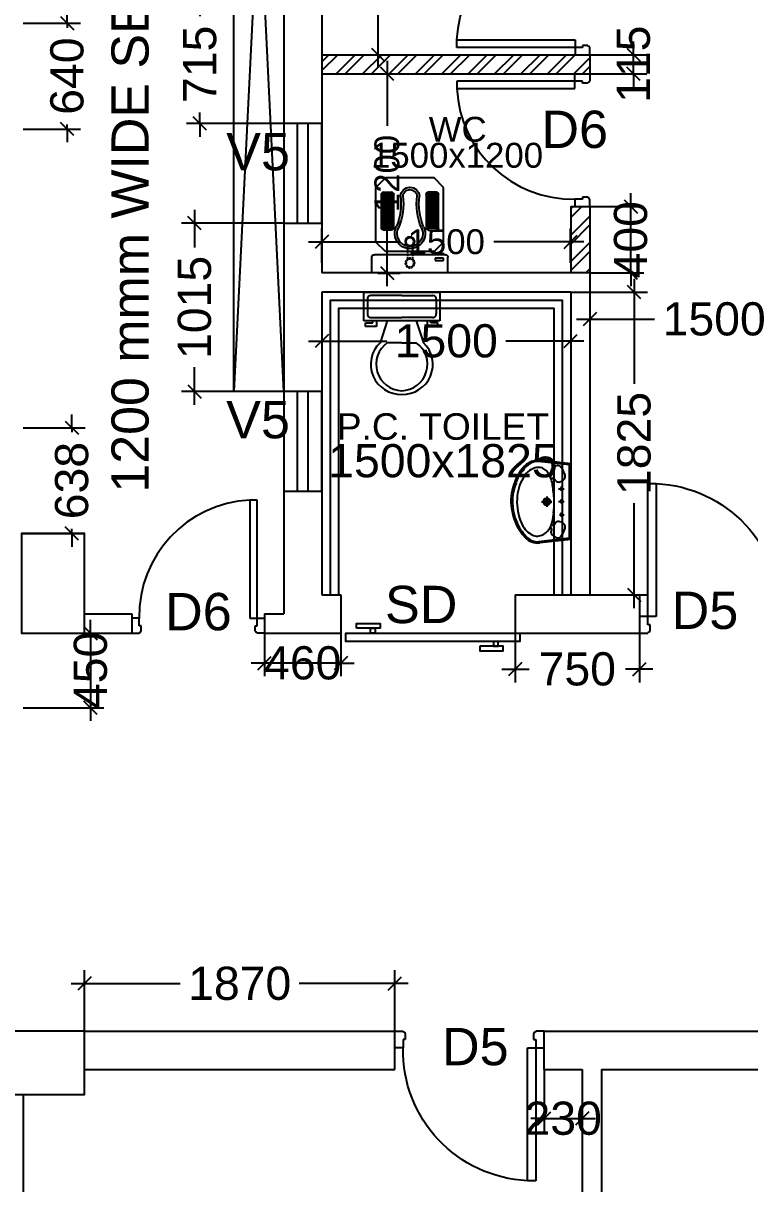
# Model space of a CAD drawing. Extents: x 7620542 to 7843793, y -6476226 to -6093835.
# Drawn here: x 7641779 to 7646159, y -6389339 to -6382344 of the extents above; entities that cross this region are included whole.
import ezdxf
from ezdxf.enums import TextEntityAlignment as Align

# ---------------------------------------------------------------- set-up
doc = ezdxf.new("R2010")
doc.units = 0
doc.header["$LTSCALE"] = 600
doc.header["$MEASUREMENT"] = 0
doc.header["$PDMODE"] = 35
doc.linetypes.add('HIDDEN', pattern=[0.375, 0.25, -0.125])
doc.layers.get('0').update_dxf_attribs({"linetype": 'CONTINUOUS'})
doc.layers.get('Defpoints').update_dxf_attribs({"linetype": 'CONTINUOUS'})
for name, color, linetype in [('DOOR', 32, 'CONTINUOUS'), ('Duct', 8, 'CONTINUOUS'), ('joinery', 7, 'CONTINUOUS'), ('LA-column', 3, 'CONTINUOUS'), ('Railing', 21, 'CONTINUOUS'), ('Room Dim', 1, 'CONTINUOUS'), ('T Wall', 8, 'CONTINUOUS'), ('TEXT', 6, 'CONTINUOUS'), ('Toi-Euip', 8, 'CONTINUOUS'), ('toi-fix', 46, 'CONTINUOUS'), ('Toi. Wall Hat', 3, 'CONTINUOUS'), ('Walls', 7, 'CONTINUOUS'), ('WIN', 151, 'CONTINUOUS'), ('Working Dim', 5, 'CONTINUOUS')]:
    doc.layers.add(name, color=color, linetype=linetype)
doc.styles.add('ari', font='arial.ttf')
doc.styles.add('ARIAL', font='arial.ttf')
doc.dimstyles.new('int. dim', dxfattribs={"dimtxt": 450, "dimasz": 80, "dimexe": 80, "dimexo": 0, "dimgap": 70, "dimtad": 0, "dimdec": 0, "dimzin": 12, "dimdsep": 46, "dimtxsty": 'ari', "dimblk": 'OBLIQUE', "dimcen": 2, "dimdle": 80, "dimclrd": 256, "dimclre": 256, "dimclrt": 6, "dimadec": 0, "dimazin": 0, "dimtfac": 1, "dimtdec": 0, "dimtix": 1, "dimtmove": 2, "dimatfit": 3, "dimfxl": 1, "dimtolj": 1, "dimtzin": 0, "dimlwd": -1, "dimlwe": -1, "dimarcsym": 0})

# ---------------------------------------------------------------- blocks, each defined once
blk = doc.blocks.new('A$C37B60793')
at = {"layer": 'toi-fix', "color": 8}
for p, q in [((0, 303.1), (127, 303.1)), ((0, -306.5), (0, 303.1)), ((146, -287.4), (146, 284.1)), ((171.2, 195), (247.4, 271.2)), ((171.2, -195.4), (171.2, 195)), ((247.4, 271.2), (685.9, 271.2)), ((343.3, 148.1), (343.3, 207.9)), ((358.5, 218.7), (358.5, 139.2)), ((369.5, 218.7), (358.5, 218.7)), ((362.3, 226.9), (630.5, 226.9)), ((369.5, 139.2), (369.5, 218.7)), ((382.7, 218.7), (382.7, 139.2)), ((393.7, 218.7), (382.7, 218.7)), ((393.7, 139.2), (393.7, 218.7)), ((406.9, 218.7), (406.9, 139.2)), ((417.9, 218.7), (406.9, 218.7)), ((417.9, 139.2), (417.9, 218.7)), ((431, 218.7), (431, 139.2)), ((442.1, 218.7), (431, 218.7)), ((442.1, 139.2), (442.1, 218.7)), ((455.2, 218.7), (455.2, 139.2)), ((466.3, 218.7), (455.2, 218.7)), ((466.3, 139.2), (466.3, 218.7)), ((479.4, 218.7), (479.4, 139.2)), ((490.5, 218.7), (479.4, 218.7)), ((490.5, 139.2), (490.5, 218.7)), ((503.6, 218.7), (503.6, 139.2)), ((514.6, 218.7), (503.6, 218.7)), ((514.6, 139.2), (514.6, 218.7)), ((527.8, 218.7), (527.8, 139.2)), ((538.8, 218.7), (527.8, 218.7)), ((538.8, 139.2), (538.8, 218.7)), ((552, 218.7), (552, 139.2)), ((563, 218.7), (552, 218.7)), ((563, 139.2), (563, 218.7)), ((576.2, 218.7), (576.2, 139.2)), ((587.2, 218.7), (576.2, 218.7)), ((587.2, 139.2), (587.2, 218.7)), ((600.4, 218.7), (600.4, 139.2)), ((611.4, 218.7), (600.4, 218.7)), ((611.4, 139.2), (611.4, 218.7)), ((624.5, 218.7), (624.5, 139.2)), ((635.6, 218.7), (624.5, 218.7)), ((635.6, 139.2), (635.6, 218.7)), ((649.5, 207.9), (649.5, 148.1)), ((762.1, 195), (685.9, 271.2)), ((762.1, -195.4), (762.1, 195)), ((358.5, 139.2), (369.5, 139.2)), ((630.5, 129.1), (362.3, 129.1)), ((382.7, 139.2), (393.7, 139.2)), ((406.9, 139.2), (417.9, 139.2)), ((431, 139.2), (442.1, 139.2)), ((455.2, 139.2), (466.3, 139.2)), ((479.4, 139.2), (490.5, 139.2)), ((503.6, 139.2), (514.6, 139.2)), ((527.8, 139.2), (538.8, 139.2)), ((552, 139.2), (563, 139.2)), ((576.2, 139.2), (587.2, 139.2)), ((600.4, 139.2), (611.4, 139.2)), ((624.5, 139.2), (635.6, 139.2)), ((343.3, -151.5), (343.3, -211.2)), ((358.5, -222), (358.5, -142.6)), ((358.5, -142.6), (369.5, -142.6)), ((630.5, -132.4), (362.3, -132.4)), ((369.5, -142.6), (369.5, -222)), ((382.7, -222), (382.7, -142.6)), ((382.7, -142.6), (393.7, -142.6)), ((393.7, -142.6), (393.7, -222)), ((406.9, -222), (406.9, -142.6)), ((406.9, -142.6), (417.9, -142.6)), ((417.9, -142.6), (417.9, -222)), ((431, -222), (431, -142.6)), ((431, -142.6), (442.1, -142.6)), ((442.1, -142.6), (442.1, -222)), ((455.2, -222), (455.2, -142.6)), ((455.2, -142.6), (466.3, -142.6)), ((466.3, -142.6), (466.3, -222)), ((479.4, -222), (479.4, -142.6)), ((479.4, -142.6), (490.5, -142.6)), ((490.5, -142.6), (490.5, -222)), ((503.6, -222), (503.6, -142.6)), ((503.6, -142.6), (514.6, -142.6)), ((514.6, -142.6), (514.6, -222)), ((527.8, -222), (527.8, -142.6)), ((527.8, -142.6), (538.8, -142.6)), ((538.8, -142.6), (538.8, -222)), ((552, -222), (552, -142.6)), ((552, -142.6), (563, -142.6)), ((563, -142.6), (563, -222)), ((576.2, -222), (576.2, -142.6)), ((576.2, -142.6), (587.2, -142.6)), ((587.2, -142.6), (587.2, -222)), ((600.4, -222), (600.4, -142.6)), ((600.4, -142.6), (611.4, -142.6)), ((611.4, -142.6), (611.4, -222)), ((624.5, -222), (624.5, -142.6)), ((624.5, -142.6), (635.6, -142.6)), ((635.6, -142.6), (635.6, -222)), ((649.5, -211.2), (649.5, -151.5)), ((117.8, -205), (100.3, -205)), ((100.3, -205), (100.3, -270.7)), ((100.3, -270.7), (117.8, -270.7)), ((117.8, -270.7), (117.8, -205)), ((153.7, -221.4), (147.5, -221.4)), ((147.5, -221.4), (147.5, -276.8)), ((147.5, -276.8), (153.7, -276.8)), ((153.7, -276.8), (153.7, -221.4)), ((171.2, -195.4), (247.4, -271.6)), ((247.4, -271.6), (685.9, -271.6)), ((369.5, -222), (358.5, -222)), ((362.3, -230.3), (630.5, -230.3)), ((393.7, -222), (382.7, -222)), ((417.9, -222), (406.9, -222)), ((442.1, -222), (431, -222)), ((466.3, -222), (455.2, -222)), ((490.5, -222), (479.4, -222)), ((514.6, -222), (503.6, -222)), ((538.8, -222), (527.8, -222)), ((563, -222), (552, -222)), ((587.2, -222), (576.2, -222)), ((611.4, -222), (600.4, -222)), ((635.6, -222), (624.5, -222)), ((685.9, -271.6), (762.1, -195.4)), ((0, -306.5), (127, -306.5))]:
    blk.add_line(p, q, dxfattribs=at)
at = {"layer": 'toi-fix', "color": 8, "linetype": 'HIDDEN', "ltscale": 0.1}
for p, q in [((219.3, 19), (111.7, 19)), ((219.3, -22.3), (111.7, -22.3))]:
    blk.add_line(p, q, dxfattribs=at)
at = {"layer": 'toi-fix', "color": 8, "extrusion": (0, 0, -1)}
for centre, major_axis, start_param, end_param in [((127, 284.1), (-13.5, -13.5), 2.356194, 3.926991), ((362.3, 207.9), (13.5, -13.5), 2.356194, 3.926991), ((630.5, 207.9), (-13.5, -13.5), 2.356194, 3.926991), ((316.3, -1.7), (0, -122.2), -0.449608, 3.591264), ((316.3, -1.7), (0, -103.2), -0.449671, 3.591202), ((362.3, 148.1), (-13.5, -13.5), -0.785398, 0.785398), ((554, 536.4), (-11.6, -466), -0.160496, 0.3824), ((630.5, 148.1), (-13.5, -13.5), 3.926991, 5.497787), ((251.3, -1.7), (-26.9, -26.9), 0.785398, 7.068583), ((251.3, -1.7), (-22.5, -22.5), 0.785398, 7.068583), ((554, 536.4), (-29.4, -484.3), -0.19615, 0.346746), ((611.1, -1.7), (40.6, -40.6), 4.005105, 6.990469), ((611.1, -1.7), (-54, -54), 2.434309, 5.419673), ((554, -539.7), (29.4, -484.3), 2.794864, 3.33776), ((554, -539.7), (11.6, -466), 2.7592, 3.302095), ((362.3, -151.5), (13.5, -13.5), 2.356194, 3.926991), ((630.5, -151.5), (13.5, -13.5), 3.926991, 5.497787), ((362.3, -211.2), (-13.5, -13.5), -0.785398, 0.785398), ((630.5, -211.2), (13.5, -13.5), 5.497787, 7.068583), ((127, -287.4), (13.5, -13.5), 5.497787, 7.068583)]:
    blk.add_ellipse(centre, major_axis=major_axis, ratio=1, start_param=start_param, end_param=end_param, dxfattribs=at)
at = {"layer": 'toi-fix', "color": 8, "linetype": 'HIDDEN', "ltscale": 0.1, "extrusion": (0, 0, -1)}
for major_axis, start_param, end_param in [((26.9, -26.9), 2.356194490188911, 8.639379797368496), ((22.5, -22.5), 2.356194490188169, 8.639379797367756)]:
    blk.add_ellipse((79.7, -1.7), major_axis=major_axis, ratio=1, start_param=start_param, end_param=end_param, dxfattribs=at)
blk = doc.blocks.new('1000')
at = {"layer": 'DOOR'}
for p, q in [((0, -100), (0, 0)), ((0, 0), (49.7, 0)), ((49.7, 0), (49.7, -2.2)), ((63.2, -49.5), (49.7, -49.5)), ((49.7, -49.5), (49.7, -100)), ((63.2, -13.5), (61, -13.5)), ((63.2, -13.5), (63.2, -49.5)), ((836.8, -13.5), (836.8, -49.5)), ((836.8, -13.5), (839, -13.5)), ((836.8, -49.5), (850.3, -49.5)), ((850.3, 0), (850.3, -2.2)), ((900, 0), (850.3, 0)), ((850.3, -49.5), (850.3, -100)), ((900, -100), (900, 0)), ((49.7, -100), (0, -100)), ((49.7, -100), (49.7, -900.6)), ((100.2, -100), (49.7, -100)), ((100.2, -900.6), (100.2, -100)), ((850.3, -100), (900, -100)), ((49.7, -900.6), (100.2, -900.6))]:
    blk.add_line(p, q, dxfattribs=at)
for centre, major_axis, start_param, end_param in [((49.7, -13.5), (-7.95, 7.95), 3.926991, 5.497787), ((850.3, -13.5), (7.95, 7.95), 0.785398, 2.356194)]:
    blk.add_ellipse(centre, major_axis=major_axis, ratio=1, start_param=start_param, end_param=end_param, dxfattribs=at)
at = {"layer": 'DOOR', "color": 145}
blk.add_ellipse((64.3, -115.3), major_axis=(-519.7, 589.8), ratio=1, start_param=2.464943, end_param=4.009476, dxfattribs=at)
blk = doc.blocks.new('A$C225605CF')
at = {"layer": 'DOOR'}
for points in [[(-869.4, 136.8), (-869.4, 165.6), (-727.6, 165.6), (-727.6, 136.8)], [(115.1, 108), (115.1, 57.6), (-934.5, 57.6), (-934.5, 108)], [(-785.7, 108), (-785.7, 136.8), (-757.5, 136.8), (-757.5, 108)], [(-127.7, 28.8), (-127.7, 0), (14.1, 0), (14.1, 28.8)], [(-44, 57.6), (-44, 28.8), (-15.8, 28.8), (-15.8, 57.6)]]:
    blk.add_lwpolyline(points, close=True, dxfattribs=at)
blk = doc.blocks.new('A$C70ED7303')
at = {"layer": 'toi-fix', "color": 8}
for p, q in [((0, 0), (229, 0)), ((229, 0), (229, -174.4)), ((-229, 0), (0, 0)), ((-229, -174.4), (-229, 0)), ((-207.2, -43.6), (-207.2, -130.8)), ((0, -21.8), (-185.4, -21.8)), ((0, -21.8), (185.4, -21.8)), ((207.2, -43.6), (207.2, -130.8)), ((229, -174.4), (-229, -174.4)), ((-218.1, -207.2), (-218.1, -185.4)), ((-218.1, -185.4), (-174.4, -185.4)), ((-152.6, -207.2), (-218.1, -207.2)), ((-185.4, -152.6), (0, -152.6)), ((-174.4, -185.4), (-174.4, -174.4)), ((-152.6, -174.4), (-152.6, -207.2)), ((-87.2, -174.4), (-130.8, -305.3)), ((185.4, -152.6), (0, -152.6)), ((87.2, -174.4), (130.8, -305.3)), ((152.6, -174.4), (152.6, -207.2)), ((152.6, -207.2), (218.1, -207.2)), ((174.4, -185.4), (174.4, -174.4)), ((218.1, -185.4), (174.4, -185.4)), ((218.1, -207.2), (218.1, -185.4)), ((0, -305.3), (-87.2, -305.3)), ((0, -305.3), (87.2, -305.3))]:
    blk.add_line(p, q, dxfattribs=at)
for centre, major_axis, start_param, end_param in [((-188.1, -40.9), (13.6, -13.6), 2.214297, 4.068888), ((188.1, -40.9), (13.6, -13.6), 0.643501, 2.498091), ((-188.1, -133.6), (-13.6, -13.6), 5.35589, 7.21048), ((188.1, -133.6), (-13.6, -13.6), 0.643501, 2.498091), ((-6.6, -436.2), (-127.6, -127.6), 4.686239, 7.105146), ((4.7, -435.5), (-112.7, -112.7), 4.541602, 7.039318), ((6.6, -436.2), (55.8, -171.6), -0.351019, 2.067888), ((-4.7, -435.5), (-112.7, -112.7), 0.814663, 3.31238)]:
    blk.add_ellipse(centre, major_axis=major_axis, ratio=1, start_param=start_param, end_param=end_param, dxfattribs=at)
blk = doc.blocks.new('A$C1E9F72C1')
at = {"layer": 'Toi-Euip', "color": 8}
for p, q in [((-228.2, 0), (-249, -186.3)), ((-228.2, 0), (228.2, 0)), ((228.2, 0), (249, -186.3)), ((-220.9, -6.6), (-241.8, -193.1)), ((-212.9, -9.7), (208.6, -9.7)), ((-63.8, -54.9), (-90.3, -54.9)), ((-76, -72.5), (-76, -39.7)), ((11.6, -54.9), (-14.9, -54.9)), ((-0.6, -72.5), (-0.6, -39.7)), ((91.5, -54.9), (65.1, -54.9)), ((79.3, -67.3), (79.3, -39.7)), ((220.8, -6.2), (241.8, -193.1)), ((0.9, -174.9), (0.9, -113)), ((-29.6, -144.6), (31.2, -144.6))]:
    blk.add_line(p, q, dxfattribs=at)
for centre, radius in [((-76, -54.9), 6.49), ((-0.6, -54.9), 6.49), ((79.3, -54.9), 6.49), ((0.9, -144.6), 21.7), ((0.9, -144.6), 15.6), ((0.9, -144.6), 11)]:
    blk.add_circle(centre, radius, dxfattribs=at)
for centre, radius, start, end in [((-208.1, 14.7), 24.9, 216.2215, 258.85487), ((207.9, 16.2), 26, 271.42036, 321.25129), ((-196.3, -76.7), 20.9, 116.80905, 207.50919), ((-125, -156.3), 127.2, 109.58641, 129.40175), ((-151.5, -66.7), 34.3, 68.64386, 118.08079), ((-167.5, -75.4), 49.6, 12.80704, 54.9415), ((-150, -73.3), 32.2, 330.07912, 16.03456), ((152.1, -73.3), 32.2, 163.96544, 209.92088), ((169.6, -75.4), 49.6, 125.0585, 167.19296), ((153.6, -66.7), 34.3, 61.91921, 111.35614), ((127.1, -156.3), 127.2, 50.59825, 70.41359), ((198.5, -76.7), 20.9, 332.49081, 63.19095), ((-160.4, -68.2), 57.4, 198.35041, 235.03309), ((-129.4, -204.5), 80.8, 113.61868, 156.30705), ((-181.8, -101.4), 18, 230.4642, 309.53581), ((-164.3, -121.5), 8.67, 53.89261, 133.95969), ((-76.5, -275.6), 168.3, 94.02807, 120.40977), ((-162.9, -122.5), 8.8, 329.67126, 65.48955), ((-131.5, -107.7), 8.62, 142.69611, 276.84736), ((-114.5, -115.3), 27, 106.38602, 151.72849), ((34.9, -905.9), 807.6, 92.47999, 98.77724), ((-3.2, -837.5), 738.4, 84.45177, 89.75687), ((46.1, -400.7), 299, 76.17326, 85.7679), ((102.1, -220), 110.7, 24.97787, 81.97978), ((116.6, -115.3), 27, 28.27151, 73.61398), ((134.9, -107.4), 7.45, 281.31974, 41.70163), ((164.3, -121.7), 7.8, 112.06932, 194.84772), ((166.5, -121.5), 8.67, 46.04031, 126.10739), ((183.9, -101.4), 18, 230.46419, 309.5358), ((162.5, -68.2), 57.4, 304.96691, 341.64959), ((-165.7, -196.5), 84, 173.00409, 196.76082), ((-163.3, -200.1), 78.8, 174.85979, 213.20886), ((-110.1, -193), 95.5, 167.34537, 194.41456), ((136.7, -201.5), 71.5, 327.59194, 23.22206), ((146.7, -197.7), 95.2, 311.91048, 2.7762), ((149.6, -199.6), 100.3, 311.38312, 7.60576), ((-141.4, -199.1), 106.9, 191.44792, 227.66), ((-120.4, -183.5), 124.2, 208.78543, 238.15851), ((-15.6, -66.9), 289.4, 226.88006, 256.31993), ((-82.7, -174.7), 127.1, 199.30539, 242.2025), ((11.5, -60.2), 296.4, 278.97703, 313.61545), ((18.1, -68), 277.7, 292.33265, 313.78267), ((77.5, -165.5), 140.9, 291.68677, 328.13967), ((-54.2, -135.8), 202, 229.31459, 253.01061), ((-13.2, -73.3), 249.6, 238.9436, 269.48126), ((0.4, -45.6), 305.3, 248.15029, 293.80492), ((-3.9, -83.4), 276.6, 253.14844, 282.86095), ((4.7, -23.5), 300.1, 266.15461, 294.58929)]:
    blk.add_arc(centre, radius, start, end, dxfattribs=at)
blk = doc.blocks.new('_Oblique')
at = {"color": 0, "linetype": 'ByBlock', "lineweight": -2}
blk.add_line((-0.5, -0.5), (0.5, 0.5), dxfattribs=at)
blk = doc.blocks.new('*D1254')
at = {"layer": 'Defpoints', "color": 0, "transparency": 16777216}
for p in [(7641779, -6382344.4, -10.6), (7641779, -6382982, -10.8), (7642043.5, -6382982)]:
    blk.add_point(p, dxfattribs=at)
at = {"layer": 'Working Dim', "transparency": 16777216}
for p, q in [((7642043.5, -6382344.4), (7642043.5, -6382264.4)), ((7641779, -6382344.4), (7642123.5, -6382344.4)), ((7642043.5, -6382344.4), (7642043.5, -6382372)), ((7641779, -6382982), (7642123.5, -6382982)), ((7642043.5, -6382982), (7642043.5, -6382954.3)), ((7642043.5, -6382982), (7642043.5, -6383062))]:
    blk.add_line(p, q, dxfattribs=at)
at = {"layer": 'Working Dim', "transparency": 16777216, "xscale": 80, "yscale": 80, "zscale": 80}
for p, rotation in [((7642043.5, -6382344.4), 270), ((7642043.5, -6382982), 90)]:
    blk.add_blockref('_Oblique', p, dxfattribs=dict(at, rotation=rotation))
at = {"layer": 'Working Dim', "color": 6, "transparency": 16777216, "insert": (7642043.5, -6382663.2), "char_height": 200, "attachment_point": 5, "rotation": 90, "style": 'ari'}
blk.add_mtext('\\A1;640', dxfattribs=at)
blk = doc.blocks.new('*D1255')
at = {"layer": 'Defpoints', "color": 0, "transparency": 16777216}
for p in [(7641779, -6384782, -10.8), (7642071.9, -6384782), (7641768.9, -6385419.5, -10.3)]:
    blk.add_point(p, dxfattribs=at)
at = {"layer": 'Working Dim', "transparency": 16777216}
for p, q in [((7642071.9, -6384782), (7642071.9, -6384702)), ((7641779, -6384782), (7642151.9, -6384782)), ((7642071.9, -6384782), (7642071.9, -6384809.1)), ((7641768.9, -6385419.5), (7642151.9, -6385419.5)), ((7642071.9, -6385419.5), (7642071.9, -6385392.4)), ((7642071.9, -6385419.5), (7642071.9, -6385499.5))]:
    blk.add_line(p, q, dxfattribs=at)
at = {"layer": 'Working Dim', "transparency": 16777216, "xscale": 80, "yscale": 80, "zscale": 80}
for p, rotation in [((7642071.9, -6384782), 270), ((7642071.9, -6385419.5), 90)]:
    blk.add_blockref('_Oblique', p, dxfattribs=dict(at, rotation=rotation))
at = {"layer": 'Working Dim', "color": 6, "transparency": 16777216, "insert": (7642071.9, -6385100.8), "char_height": 200, "attachment_point": 5, "rotation": 90, "style": 'ari'}
blk.add_mtext('\\A1;638', dxfattribs=at)
blk = doc.blocks.new('*D1257')
at = {"layer": 'Defpoints', "color": 0, "transparency": 16777216}
for p in [(7641779, -6386019.6, -10.9), (7641779, -6386469.5, -13.8), (7642185, -6386469.5)]:
    blk.add_point(p, dxfattribs=at)
at = {"layer": 'Working Dim', "transparency": 16777216}
for p, q in [((7642185, -6386019.6), (7642185, -6385939.6)), ((7641779, -6386019.6), (7642265, -6386019.6)), ((7642185, -6386019.6), (7642185, -6386469.5)), ((7641779, -6386469.5), (7642265, -6386469.5)), ((7642185, -6386469.5), (7642185, -6386549.5))]:
    blk.add_line(p, q, dxfattribs=at)
at = {"layer": 'Working Dim', "transparency": 16777216, "xscale": 80, "yscale": 80, "zscale": 80}
for p, rotation in [((7642185, -6386019.6), 270), ((7642185, -6386469.5), 90)]:
    blk.add_blockref('_Oblique', p, dxfattribs=dict(at, rotation=rotation))
at = {"layer": 'Working Dim', "color": 6, "transparency": 16777216, "insert": (7642185, -6386244.6), "char_height": 200, "attachment_point": 5, "rotation": 90, "style": 'ari'}
blk.add_mtext('\\A1;450', dxfattribs=at)
blk = doc.blocks.new('*D1259')
at = {"layer": 'Defpoints', "color": 0, "transparency": 16777216}
for p in [(7643233.9, -6386019.6, 5.1), (7643693.9, -6386019.6, 5.1), (7643233.9, -6386200.4)]:
    blk.add_point(p, dxfattribs=at)
at = {"layer": 'Working Dim', "transparency": 16777216}
for p, q in [((7643233.9, -6386019.6), (7643233.9, -6386280.4)), ((7643693.9, -6386019.6), (7643693.9, -6386280.4)), ((7643233.9, -6386200.4), (7643153.9, -6386200.4)), ((7643693.9, -6386200.4), (7643233.9, -6386200.4)), ((7643693.9, -6386200.4), (7643773.9, -6386200.4))]:
    blk.add_line(p, q, dxfattribs=at)
at = {"layer": 'Working Dim', "transparency": 16777216, "xscale": 80, "yscale": 80, "zscale": 80}
blk.add_blockref('_Oblique', (7643233.9, -6386200.4), dxfattribs=at)
at = {"layer": 'Working Dim', "transparency": 16777216, "xscale": 80, "yscale": 80, "zscale": 80, "rotation": 180}
blk.add_blockref('_Oblique', (7643693.9, -6386200.4), dxfattribs=at)
at = {"layer": 'Working Dim', "color": 6, "transparency": 16777216, "insert": (7643463.9, -6386200.4), "char_height": 200, "attachment_point": 5, "style": 'ari'}
blk.add_mtext('\\A1;460', dxfattribs=at)
blk = doc.blocks.new('*D1260')
at = {"layer": 'Defpoints', "color": 0, "transparency": 16777216}
for p in [(7644743.9, -6386019.6, 5.1), (7645493.9, -6386019.6, 5.1), (7644743.9, -6386236.8)]:
    blk.add_point(p, dxfattribs=at)
at = {"layer": 'Working Dim', "transparency": 16777216}
for p, q in [((7644743.9, -6386019.6), (7644743.9, -6386316.8)), ((7645493.9, -6386019.6), (7645493.9, -6386316.8)), ((7644663.9, -6386236.8), (7644829.1, -6386236.8)), ((7645573.9, -6386236.8), (7645408.7, -6386236.8))]:
    blk.add_line(p, q, dxfattribs=at)
at = {"layer": 'Working Dim', "transparency": 16777216, "xscale": 80, "yscale": 80, "zscale": 80, "rotation": 180}
blk.add_blockref('_Oblique', (7644743.9, -6386236.8), dxfattribs=at)
at = {"layer": 'Working Dim', "transparency": 16777216, "xscale": 80, "yscale": 80, "zscale": 80}
blk.add_blockref('_Oblique', (7645493.9, -6386236.8), dxfattribs=at)
at = {"layer": 'Working Dim', "color": 6, "transparency": 16777216, "insert": (7645118.9, -6386236.8), "char_height": 200, "attachment_point": 5, "style": 'ari'}
blk.add_mtext('\\A1;750', dxfattribs=at)
blk = doc.blocks.new('*D1262')
at = {"layer": 'Defpoints', "color": 0, "transparency": 16777216}
for p in [(7643578.9, -6383964.5, 5.1), (7645078.9, -6383964.5, 5.1), (7643578.9, -6384259.7)]:
    blk.add_point(p, dxfattribs=at)
at = {"layer": 'Working Dim', "transparency": 16777216}
for p, q in [((7643578.9, -6383964.5), (7643578.9, -6384339.7)), ((7645078.9, -6383964.5), (7645078.9, -6384339.7)), ((7643498.9, -6384259.7), (7643970, -6384259.7)), ((7645158.9, -6384259.7), (7644687.8, -6384259.7))]:
    blk.add_line(p, q, dxfattribs=at)
at = {"layer": 'Working Dim', "transparency": 16777216, "xscale": 80, "yscale": 80, "zscale": 80, "rotation": 180}
blk.add_blockref('_Oblique', (7643578.9, -6384259.7), dxfattribs=at)
at = {"layer": 'Working Dim', "transparency": 16777216, "xscale": 80, "yscale": 80, "zscale": 80}
blk.add_blockref('_Oblique', (7645078.9, -6384259.7), dxfattribs=at)
at = {"layer": 'Working Dim', "color": 6, "transparency": 16777216, "insert": (7644328.9, -6384259.7), "char_height": 200, "attachment_point": 5, "style": 'ari'}
blk.add_mtext('\\A1;1500', dxfattribs=at)
blk = doc.blocks.new('*D1263')
at = {"layer": 'Defpoints', "color": 0, "transparency": 16777216}
for p in [(7645078.9, -6383964.5, 5.1), (7645078.9, -6385789.6, 5.1), (7645461.5, -6385789.6)]:
    blk.add_point(p, dxfattribs=at)
at = {"layer": 'Working Dim', "transparency": 16777216}
for p, q in [((7645461.5, -6383884.5), (7645461.5, -6384517.1)), ((7645078.9, -6383964.5), (7645541.5, -6383964.5)), ((7645461.5, -6385869.6), (7645461.5, -6385237)), ((7645078.9, -6385789.6), (7645541.5, -6385789.6))]:
    blk.add_line(p, q, dxfattribs=at)
at = {"layer": 'Working Dim', "transparency": 16777216, "xscale": 80, "yscale": 80, "zscale": 80}
for p, rotation in [((7645461.5, -6383964.5), 90), ((7645461.5, -6385789.6), 270)]:
    blk.add_blockref('_Oblique', p, dxfattribs=dict(at, rotation=rotation))
at = {"layer": 'Working Dim', "color": 6, "transparency": 16777216, "insert": (7645461.5, -6384877.1), "char_height": 200, "attachment_point": 5, "rotation": 90, "style": 'ari'}
blk.add_mtext('\\A1;1825', dxfattribs=at)
blk = doc.blocks.new('*D1264')
at = {"layer": 'Defpoints', "color": 0, "transparency": 16777216}
for p in [(7643916.6, -6382650.3, -4.8), (7643916.6, -6383849.8, 1), (7643972, -6383849.8)]:
    blk.add_point(p, dxfattribs=at)
at = {"layer": 'Working Dim', "transparency": 16777216}
for p, q in [((7643972, -6382570.3), (7643972, -6382963.4)), ((7643916.6, -6382650.3), (7644052, -6382650.3)), ((7643972, -6383929.8), (7643972, -6383536.7)), ((7643916.6, -6383849.8), (7644052, -6383849.8))]:
    blk.add_line(p, q, dxfattribs=at)
at = {"layer": 'Working Dim', "transparency": 16777216, "xscale": 80, "yscale": 80, "zscale": 80}
for p, rotation in [((7643972, -6382650.3), 90), ((7643972, -6383849.8), 270)]:
    blk.add_blockref('_Oblique', p, dxfattribs=dict(at, rotation=rotation))
at = {"layer": 'Working Dim', "color": 6, "transparency": 16777216, "insert": (7643972, -6383250.1), "char_height": 150, "attachment_point": 5, "rotation": 90, "style": 'ari'}
blk.add_mtext('\\A1;1200', dxfattribs=at)
blk = doc.blocks.new('*D1265')
at = {"layer": 'Defpoints', "color": 0, "transparency": 16777216}
for p in [(7645078.7, -6383662.1), (7643578.9, -6383787.6, -2.6), (7645078.7, -6383787.6, -4.8)]:
    blk.add_point(p, dxfattribs=at)
at = {"layer": 'Working Dim', "transparency": 16777216}
for p, q in [((7643578.9, -6383787.6), (7643578.9, -6383582.1)), ((7645078.7, -6383787.6), (7645078.7, -6383582.1)), ((7643498.9, -6383662.1), (7644042.1, -6383662.1)), ((7645158.7, -6383662.1), (7644615.5, -6383662.1))]:
    blk.add_line(p, q, dxfattribs=at)
at = {"layer": 'Working Dim', "transparency": 16777216, "xscale": 80, "yscale": 80, "zscale": 80, "rotation": 180}
blk.add_blockref('_Oblique', (7643578.9, -6383662.1), dxfattribs=at)
at = {"layer": 'Working Dim', "transparency": 16777216, "xscale": 80, "yscale": 80, "zscale": 80}
blk.add_blockref('_Oblique', (7645078.7, -6383662.1), dxfattribs=at)
at = {"layer": 'Working Dim', "color": 6, "transparency": 16777216, "insert": (7644328.8, -6383662.1), "char_height": 150, "attachment_point": 5, "style": 'ari'}
blk.add_mtext('\\A1;1500', dxfattribs=at)
blk = doc.blocks.new('*D1266')
at = {"layer": 'Defpoints', "color": 0, "transparency": 16777216}
for p in [(7643675.3, -6381334.3, -4.8), (7643919.2, -6381334.3), (7643675.3, -6382534.3, -4.8)]:
    blk.add_point(p, dxfattribs=at)
at = {"layer": 'Working Dim', "transparency": 16777216}
for p, q in [((7643919.2, -6381254.3), (7643919.2, -6381647.6)), ((7643675.3, -6381334.3), (7643999.2, -6381334.3)), ((7643919.2, -6382614.3), (7643919.2, -6382221)), ((7643675.3, -6382534.3), (7643999.2, -6382534.3))]:
    blk.add_line(p, q, dxfattribs=at)
at = {"layer": 'Working Dim', "transparency": 16777216, "xscale": 80, "yscale": 80, "zscale": 80}
for p, rotation in [((7643919.2, -6381334.3), 90), ((7643919.2, -6382534.3), 270)]:
    blk.add_blockref('_Oblique', p, dxfattribs=dict(at, rotation=rotation))
at = {"layer": 'Working Dim', "color": 6, "transparency": 16777216, "insert": (7643919.2, -6381934.3), "char_height": 150, "attachment_point": 5, "rotation": 90, "style": 'ari'}
blk.add_mtext('\\A1;1200', dxfattribs=at)
blk = doc.blocks.new('*D1509')
at = {"layer": 'Defpoints', "color": 0, "transparency": 16777216}
for p in [(7643348.9, -6382234.6), (7642843.7, -6382949.6), (7643348.9, -6382949.6)]:
    blk.add_point(p, dxfattribs=at)
at = {"layer": 'Working Dim', "transparency": 16777216}
for p, q in [((7642843.7, -6382234.6), (7642843.7, -6382154.6)), ((7643348.9, -6382234.6), (7642763.7, -6382234.6)), ((7642843.7, -6382234.6), (7642843.7, -6382301.2)), ((7642843.7, -6382949.6), (7642843.7, -6382883)), ((7643348.9, -6382949.6), (7642763.7, -6382949.6)), ((7642843.7, -6382949.6), (7642843.7, -6383029.6))]:
    blk.add_line(p, q, dxfattribs=at)
at = {"layer": 'Working Dim', "transparency": 16777216, "xscale": 80, "yscale": 80, "zscale": 80}
for p, rotation in [((7642843.7, -6382234.6), 270), ((7642843.7, -6382949.6), 90)]:
    blk.add_blockref('_Oblique', p, dxfattribs=dict(at, rotation=rotation))
at = {"layer": 'Working Dim', "color": 6, "transparency": 16777216, "insert": (7642843.7, -6382592.1), "char_height": 200, "attachment_point": 5, "rotation": 90, "style": 'ari'}
blk.add_mtext('\\A1;715', dxfattribs=at)
blk = doc.blocks.new('*D1510')
at = {"layer": 'Defpoints', "color": 0, "transparency": 16777216}
for p in [(7643348.9, -6383549.6), (7642812.1, -6384564.6), (7643348.9, -6384564.6)]:
    blk.add_point(p, dxfattribs=at)
at = {"layer": 'Working Dim', "transparency": 16777216}
for p, q in [((7642812.1, -6383469.6), (7642812.1, -6383697.1)), ((7643348.9, -6383549.6), (7642732.1, -6383549.6)), ((7642812.1, -6384644.6), (7642812.1, -6384417.1)), ((7643348.9, -6384564.6), (7642732.1, -6384564.6))]:
    blk.add_line(p, q, dxfattribs=at)
at = {"layer": 'Working Dim', "transparency": 16777216, "xscale": 80, "yscale": 80, "zscale": 80}
for p, rotation in [((7642812.1, -6383549.6), 90), ((7642812.1, -6384564.6), 270)]:
    blk.add_blockref('_Oblique', p, dxfattribs=dict(at, rotation=rotation))
at = {"layer": 'Working Dim', "color": 6, "transparency": 16777216, "insert": (7642812.1, -6384057.1), "char_height": 200, "attachment_point": 5, "rotation": 90, "style": 'ari'}
blk.add_mtext('\\A1;1015', dxfattribs=at)
blk = doc.blocks.new('*D1511')
at = {"layer": 'Defpoints', "color": 0, "transparency": 16777216}
for p in [(7645193.9, -6383449), (7645440.8, -6383449), (7645193.9, -6383849.5)]:
    blk.add_point(p, dxfattribs=at)
at = {"layer": 'Working Dim', "transparency": 16777216}
for p, q in [((7645440.8, -6383449), (7645440.8, -6383369)), ((7645193.9, -6383449), (7645520.8, -6383449)), ((7645440.8, -6383849.5), (7645440.8, -6383449)), ((7645193.9, -6383849.5), (7645520.8, -6383849.5)), ((7645440.8, -6383849.5), (7645440.8, -6383929.5))]:
    blk.add_line(p, q, dxfattribs=at)
at = {"layer": 'Working Dim', "transparency": 16777216, "xscale": 80, "yscale": 80, "zscale": 80}
for p, rotation in [((7645440.8, -6383449), 270), ((7645440.8, -6383849.5), 90)]:
    blk.add_blockref('_Oblique', p, dxfattribs=dict(at, rotation=rotation))
at = {"layer": 'Working Dim', "color": 6, "transparency": 16777216, "insert": (7645440.8, -6383649.3), "char_height": 200, "attachment_point": 5, "rotation": 90, "style": 'ari'}
blk.add_mtext('\\A1;400', dxfattribs=at)
blk = doc.blocks.new('*D1512')
at = {"layer": 'Defpoints', "color": 0, "transparency": 16777216}
for p in [(7645193.9, -6382534), (7645457.7, -6382534), (7645193.9, -6382649)]:
    blk.add_point(p, dxfattribs=at)
at = {"layer": 'Working Dim', "transparency": 16777216}
for p, q in [((7645457.7, -6382534), (7645457.7, -6382454)), ((7645193.9, -6382534), (7645537.7, -6382534)), ((7645457.7, -6382649), (7645457.7, -6382534)), ((7645193.9, -6382649), (7645537.7, -6382649)), ((7645457.7, -6382649), (7645457.7, -6382729))]:
    blk.add_line(p, q, dxfattribs=at)
at = {"layer": 'Working Dim', "transparency": 16777216, "xscale": 80, "yscale": 80, "zscale": 80}
for p, rotation in [((7645457.7, -6382534), 270), ((7645457.7, -6382649), 90)]:
    blk.add_blockref('_Oblique', p, dxfattribs=dict(at, rotation=rotation))
at = {"layer": 'Working Dim', "color": 6, "transparency": 16777216, "insert": (7645457.7, -6382591.5), "char_height": 200, "attachment_point": 5, "rotation": 90, "style": 'ari'}
blk.add_mtext('\\A1;115', dxfattribs=at)
blk = doc.blocks.new('*D1522')
at = {"layer": 'Defpoints', "color": 0, "transparency": 16777216}
for p in [(7646694, -6383964.5), (7645193.9, -6384055.9), (7646694, -6384127.4)]:
    blk.add_point(p, dxfattribs=at)
at = {"layer": 'Working Dim', "transparency": 16777216}
for p, q in [((7646694, -6383964.5), (7646694, -6384207.4)), ((7645193.9, -6384055.9), (7645193.9, -6384207.4)), ((7645113.9, -6384127.4), (7645585.1, -6384127.4)), ((7646774, -6384127.4), (7646302.9, -6384127.4))]:
    blk.add_line(p, q, dxfattribs=at)
at = {"layer": 'Working Dim', "transparency": 16777216, "xscale": 80, "yscale": 80, "zscale": 80, "rotation": 180}
blk.add_blockref('_Oblique', (7645193.9, -6384127.4), dxfattribs=at)
at = {"layer": 'Working Dim', "transparency": 16777216, "xscale": 80, "yscale": 80, "zscale": 80}
blk.add_blockref('_Oblique', (7646694, -6384127.4), dxfattribs=at)
at = {"layer": 'Working Dim', "color": 6, "transparency": 16777216, "insert": (7645944, -6384127.4), "char_height": 200, "attachment_point": 5, "style": 'ari'}
blk.add_mtext('\\A1;1500', dxfattribs=at)
blk = doc.blocks.new('*D1534')
at = {"layer": 'Defpoints', "color": 0, "transparency": 16777216}
for p in [(7644918.9, -6388649.6), (7645148.9, -6388649.6), (7645148.9, -6388944.9)]:
    blk.add_point(p, dxfattribs=at)
at = {"layer": 'Working Dim', "transparency": 16777216}
for p, q in [((7644918.9, -6388649.6), (7644918.9, -6389024.9)), ((7645148.9, -6388649.6), (7645148.9, -6389024.9)), ((7644918.9, -6388944.9), (7644838.9, -6388944.9)), ((7644918.9, -6388944.9), (7645148.9, -6388944.9)), ((7645148.9, -6388944.9), (7645228.9, -6388944.9))]:
    blk.add_line(p, q, dxfattribs=at)
at = {"layer": 'Working Dim', "transparency": 16777216, "xscale": 80, "yscale": 80, "zscale": 80}
blk.add_blockref('_Oblique', (7644918.9, -6388944.9), dxfattribs=at)
at = {"layer": 'Working Dim', "transparency": 16777216, "xscale": 80, "yscale": 80, "zscale": 80, "rotation": 180}
blk.add_blockref('_Oblique', (7645148.9, -6388944.9), dxfattribs=at)
at = {"layer": 'Working Dim', "color": 6, "transparency": 16777216, "insert": (7645033.9, -6388944.9), "char_height": 200, "attachment_point": 5, "style": 'ari'}
blk.add_mtext('\\A1;230', dxfattribs=at)
blk = doc.blocks.new('*D1535')
at = {"layer": 'Defpoints', "color": 0, "transparency": 16777216}
for p in [(7644018.9, -6388131.7), (7642149, -6388419.6, 5.1), (7644018.9, -6388419.5)]:
    blk.add_point(p, dxfattribs=at)
at = {"layer": 'Working Dim', "transparency": 16777216}
for p, q in [((7642149, -6388419.6), (7642149, -6388051.7)), ((7644018.9, -6388419.5), (7644018.9, -6388051.7)), ((7642069, -6388131.7), (7642725.1, -6388131.7)), ((7644098.9, -6388131.7), (7643442.8, -6388131.7))]:
    blk.add_line(p, q, dxfattribs=at)
at = {"layer": 'Working Dim', "transparency": 16777216, "xscale": 80, "yscale": 80, "zscale": 80, "rotation": 180}
blk.add_blockref('_Oblique', (7642149, -6388131.7), dxfattribs=at)
at = {"layer": 'Working Dim', "transparency": 16777216, "xscale": 80, "yscale": 80, "zscale": 80}
blk.add_blockref('_Oblique', (7644018.9, -6388131.7), dxfattribs=at)
at = {"layer": 'Working Dim', "color": 6, "transparency": 16777216, "insert": (7643084, -6388131.7), "char_height": 200, "attachment_point": 5, "style": 'ari'}
blk.add_mtext('\\A1;1870', dxfattribs=at)

msp = doc.modelspace()

# ---------------------------------------------------------------- hatches: boundary and pattern name
at = {"layer": 'Toi. Wall Hat'}
h = msp.add_hatch(dxfattribs=at)
h.set_pattern_fill('ANSI32', color=10, scale=300, style=0)
h.set_pattern_definition([(45, (7643578.91, -6383849.53), (-79.5495, 79.5495), []), (45, (7643631.95, -6383849.53), (-79.5495, 79.5495), [])])
h.paths.add_polyline_path([(7645193.914, -6383449), (7645078.914, -6383449), (7645078.914, -6383849.531), (7645193.914, -6383849.531)])
h.paths.add_polyline_path([(7645193.914, -6382649), (7645193.914, -6382534), (7643578.914, -6382534), (7643578.914, -6382649)])
h.paths.add_polyline_path([(7646694.047, -6383849.531), (7646809.047, -6383849.531), (7646809.047, -6383449), (7646694.047, -6383449)])
h.paths.add_polyline_path([(7646694.047, -6382534), (7646694.047, -6382649), (7648309.047, -6382649), (7648309.047, -6382534)])
h.paths.add_polyline_path([(7648309.047, -6381334), (7648309.047, -6381219), (7646809.047, -6381219), (7646809.047, -6380819), (7646694.047, -6380819), (7646694.047, -6381734), (7646809.047, -6381734), (7646809.047, -6381334)])
h.paths.add_polyline_path([(7643578.914, -6381219), (7643578.914, -6381334), (7645078.914, -6381334), (7645078.914, -6381734), (7645193.914, -6381734), (7645193.914, -6380819), (7645078.914, -6380819), (7645078.914, -6381219)])
h.paths.add_polyline_path([(7643578.914, -6379904), (7643578.914, -6380019), (7645193.914, -6380019), (7645193.914, -6379904)])
h.paths.add_polyline_path([(7646694.047, -6379904), (7646694.047, -6380019), (7648309.047, -6380019), (7648309.047, -6379904)])
h.paths.add_polyline_path([(7646694.047, -6379104), (7646809.047, -6379104), (7646809.047, -6378704.531), (7646694.047, -6378704.531)])
h.paths.add_polyline_path([(7645078.914, -6379104), (7645193.914, -6379104), (7645193.914, -6378704.531), (7645078.914, -6378704.531)])

# ---------------------------------------------------------------- linework, layer by layer
at = {"layer": 'Duct', "color": 8, "linetype": 'HIDDEN', "ltscale": 600}
msp.add_line((7643348.914, -6378474.531, -9.699), (7643048.914, -6384564.6, -10.383), dxfattribs=at)
at = {"layer": 'Duct', "color": 8, "linetype": 'HIDDEN', "ltscale": 600, "elevation": -10.383}
msp.add_lwpolyline([(7643048.826, -6378474.531), (7643348.826, -6384564.6)], dxfattribs=at)
at = {"layer": 'Duct', "color": 7, "linetype": 'HIDDEN', "ltscale": 600, "elevation": -10.383}
msp.add_lwpolyline([(7643348.914, -6384564.6), (7643048.914, -6384564.6), (7643048.914, -6378474.531), (7643048.914, -6378474.531), (7643348.914, -6378474.531), (7643348.914, -6378474.531), (7643348.914, -6384564.601), (7643048.914, -6384564.6)], dxfattribs=at)
at = {"layer": 'LA-column', "color": 2}
for points, elevation in [([(7642149.003, -6386019.556), (7642149.003, -6385419.556), (7641769.003, -6385419.556), (7641769.003, -6386019.556)], -12.219), ([(7641549.003, -6388799.616), (7642149.003, -6388799.616), (7642149.003, -6388419.616), (7641549.003, -6388419.616)], -14.83)]:
    msp.add_lwpolyline(points, close=True, dxfattribs=dict(at, elevation=elevation))
at = {"layer": 'Railing', "elevation": -14.83}
for points in [[(7645028.914, -6385789.574), (7645028.914, -6384014.531), (7643628.914, -6384014.531), (7643628.914, -6385789.574)], [(7644978.914, -6385789.574), (7644978.914, -6384064.531), (7643678.914, -6384064.531), (7643678.914, -6385789.574)]]:
    msp.add_lwpolyline(points, dxfattribs=at)
at = {"layer": 'T Wall', "color": 6, "linetype": 'Continuous'}
for p, q in [((7643578.914, -6382534, -14.83), (7645193.914, -6382534, -14.83)), ((7645193.914, -6382534, -14.83), (7645193.914, -6382649, -14.83)), ((7643578.914, -6382649, -14.83), (7645193.914, -6382649, -14.83)), ((7645078.914, -6383449, -14.83), (7645078.914, -6383849, -14.83)), ((7645078.914, -6383449, -14.83), (7645193.914, -6383449, -14.83)), ((7645193.914, -6383449, -14.83), (7645193.914, -6383849.531, -14.83))]:
    msp.add_line(p, q, dxfattribs=at)
at = {"layer": 'Walls', "linetype": 'Continuous'}
for p, q in [((7643348.914, -6378474.531, -14.83), (7643348.914, -6385904.574, -14.83)), ((7643578.914, -6378704.531, -14.83), (7643578.914, -6383849.531, -14.83)), ((7645193.914, -6383849.531, -14.83), (7643578.914, -6383849.531, -14.83)), ((7645193.914, -6383849.531, -14.83), (7645193.914, -6385789.574, -14.83)), ((7643578.914, -6383964.531, -14.83), (7643578.914, -6385789.574, -14.83)), ((7645078.914, -6383964.531, -14.83), (7643578.914, -6383964.531, -14.83)), ((7645078.914, -6383964.531, -14.83), (7645078.914, -6385789.574, -14.83)), ((7643578.914, -6385789.574, -14.83), (7643693.914, -6385789.574, -14.83)), ((7643693.914, -6385789.574, -14.83), (7643693.914, -6386019.574, -14.83)), ((7644743.914, -6385789.574, -14.83), (7645078.914, -6385789.574, -14.83)), ((7644743.914, -6385789.574, -14.83), (7644743.914, -6386019.574, -14.83)), ((7645193.914, -6385789.574, -14.83), (7645493.914, -6385789.574, -14.83)), ((7645493.914, -6385789.531, -14.83), (7645493.914, -6386019.531, -14.83)), ((7642148.913, -6385904.574, -14.83), (7642433.914, -6385904.574, -14.83)), ((7642433.914, -6385904.574, -14.83), (7642433.914, -6386019.574, -14.83)), ((7643233.914, -6385904.574, -14.83), (7643233.914, -6386019.574, -14.83)), ((7643233.914, -6385904.574, -14.83), (7643348.914, -6385904.574, -14.83)), ((7642148.913, -6386019.574, -14.83), (7642433.914, -6386019.574, -14.83)), ((7643233.914, -6386019.574, -14.83), (7643693.914, -6386019.574, -14.83)), ((7644743.914, -6386019.574, -14.83), (7645493.914, -6386019.574, -14.83)), ((7644918.905, -6388649.561, -14.83), (7644918.905, -6388419.561, -14.83)), ((7645148.913, -6388649.487, -14.83), (7645148.913, -6391864.693, -14.83)), ((7645263.913, -6388649.487, -14.83), (7645263.913, -6391864.694, -14.83))]:
    msp.add_line(p, q, dxfattribs=at)
at = {"layer": 'Walls'}
for p, q in [((7642148.913, -6388419.568, -14.83), (7644018.905, -6388419.568, -14.83)), ((7644918.905, -6388419.568, -14.83), (7647939.05, -6388419.568, -14.83)), ((7642148.913, -6388649.568, -14.83), (7644018.905, -6388649.568, -14.83)), ((7644918.905, -6388649.568, -14.83), (7645148.913, -6388649.568, -14.83)), ((7645263.913, -6388649.568, -14.83), (7647939.05, -6388649.568, -14.83)), ((7641779.093, -6388799.67, -14.83), (7641779.093, -6391714.756, -14.83))]:
    msp.add_line(p, q, dxfattribs=at)
at = {"layer": 'Walls', "linetype": 'Continuous', "elevation": -14.83}
msp.add_lwpolyline([(7644018.905, -6388649.487), (7644018.905, -6388419.487)], dxfattribs=at)
at = {"layer": 'WIN', "linetype": 'Continuous', "elevation": -14.83}
for points in [[(7643348.914, -6382949.6), (7643348.914, -6383549.6), (7643578.914, -6383549.6), (7643578.914, -6382949.6)], [(7643430.255, -6382949.6), (7643430.255, -6383549.6), (7643497.573, -6383549.6), (7643497.573, -6382949.6)], [(7643348.914, -6384564.6), (7643348.914, -6385164.6), (7643578.914, -6385164.6), (7643578.914, -6384564.6)], [(7643430.255, -6384564.6), (7643430.255, -6385164.6), (7643497.573, -6385164.6), (7643497.573, -6384564.6)]]:
    msp.add_lwpolyline(points, close=True, dxfattribs=at)

# ---------------------------------------------------------------- block references
at = {"layer": 'DOOR', "linetype": 'Continuous'}
for p, xscale, yscale, zscale, rotation in [((7645193.914, -6382534, -14.83), -0.8888888880610689, 0.8888888927176595, 0.8888888919152134, 269.9999871533747), ((7645193.806, -6382649, -14.83), 0.8888888880610687, 0.8888888880610687, 0.8888888880610687, 270.0000127865944), ((7643233.914, -6386019.573, -14.83), 0.8888888917863601, 0.8888888917863601, 0.8888888917863601, 180.0000130867491)]:
    msp.add_blockref('1000', p, dxfattribs=dict(at, xscale=xscale, yscale=yscale, zscale=zscale, rotation=rotation))
at = {"layer": 'DOOR', "linetype": 'Continuous', "xscale": -1}
for p, rotation in [((7645493.919, -6386019.491, -14.83), 179.9999871933954), ((7644918.899, -6388419.561, -14.83), 359.9999871933953)]:
    msp.add_blockref('1000', p, dxfattribs=dict(at, rotation=rotation))
at = {"layer": 'DOOR'}
msp.add_blockref('A$C225605CF', (7644658.32, -6386127.607, -14.83), dxfattribs=at)
at = {"layer": 'Toi-Euip', "color": 31, "rotation": 270}
msp.add_blockref('A$C1E9F72C1', (7645078.914, -6385227.272, -14.83), dxfattribs=at)
at = {"layer": 'toi-fix', "color": 7, "xscale": 0.7511875331401825, "yscale": 0.7511875331401825, "zscale": 0.7511875331401825, "rotation": 90}
msp.add_blockref('A$C37B60793', (7644108.879, -6383849.531, -14.83), dxfattribs=at)
at = {"layer": 'toi-fix', "linetype": 'Continuous'}
msp.add_blockref('A$C70ED7303', (7644060.907, -6383964.531, -14.83), dxfattribs=at)

# ---------------------------------------------------------------- texts
at = {"layer": 'joinery', "style": 'ari'}
for s, p in [('D6', (7645103.272, -6383096.472, -14.83)), ('V5', (7643194.603, -6383231.171, -14.83)), ('V5', (7643194.603, -6384846.171, -14.83)), ('SD', (7644177.879, -6385959.923, -14.83)), ('D6', (7642834.917, -6386002.977, -14.83)), ('D5', (7645888.244, -6385994.934, -14.83)), ('D5', (7644503.898, -6388624.276, -14.83))]:
    msp.add_text(s, height=225, dxfattribs=at).set_placement(p, align=Align.CENTER)
at = {"layer": 'Room Dim', "style": 'ARIAL'}
for s, height, p in [('1500x1200', 150, (7644393.89, -6383215.258, -14.83)), ('1500x1825', 200, (7644308.974, -6385080.94, -14.83))]:
    msp.add_text(s, height=height, dxfattribs=at).set_placement(p, align=Align.CENTER)
at = {"layer": 'TEXT', "color": 7, "style": 'ARIAL'}
msp.add_text('1200 mmm WIDE SERVICE CORRIDOR', height=224, rotation=90, dxfattribs=at).set_placement((7642534.901, -6382313.585, -14.83), align=Align.CENTER)
for s, height, p in [('WC', 150, (7644397.935, -6383058.755, -14.83)), ('P.C. TOILET', 160, (7644308.974, -6384854.94, -14.83))]:
    msp.add_text(s, height=height, dxfattribs=at).set_placement(p, align=Align.CENTER)

# ---------------------------------------------------------------- dimensions: what is measured, and where the dimension line sits
at = {"layer": 'Working Dim'}
for base, p1, p2, angle, override, picture, middle in [((7643919.244, -6381334.295, -7.099), (7643675.296, -6382534.295, -11.89), (7643675.296, -6381334.295, -11.89), 90, {"dimtxt": 150}, '*D1266', (7643919.244, -6381934.295, -7.099)), ((7642843.674, -6382949.6, -19.962), (7643348.914, -6382234.6, -19.962), (7643348.914, -6382949.6, -19.962), 90, {"dimtxt": 200, "dimarcsym": 1}, '*D1509', (7642843.674, -6382592.1, -19.962)), ((7645457.654, -6382534, -19.962), (7645193.914, -6382649, -19.962), (7645193.919, -6382534, -19.962), 90, {"dimtxt": 200, "dimarcsym": 1}, '*D1512', (7645457.654, -6382591.5, -19.962)), ((7643972.023, -6383849.825, -7.099), (7643916.598, -6382650.295, -11.89), (7643916.598, -6383849.825, -6.068), 90, {"dimtxt": 150}, '*D1264', (7643972.023, -6383250.06, -7.099)), ((7642812.14, -6384564.6, -19.962), (7643348.914, -6383549.6, -19.962), (7643348.914, -6384564.6, -19.962), 90, {"dimtxt": 200, "dimarcsym": 1}, '*D1510', (7642812.14, -6384057.1, -19.962)), ((7645461.473, -6385789.574, -19.962), (7645078.914, -6383964.531, -14.83), (7645078.914, -6385789.574, -14.83), 90, {"dimtxt": 200}, '*D1263', (7645461.473, -6384877.053, -19.962)), ((7642071.898, -6384781.965, -4.557), (7641768.913, -6385419.541, -14.83), (7641779.003, -6384781.965, -15.344), 270, {"dimtxt": 200}, '*D1255', (7642071.898, -6385100.753, -4.557)), ((7642185.024, -6386469.542, -4.557), (7641779.003, -6386019.574, -15.439), (7641779.003, -6386469.542, -18.353), 270, {"dimtxt": 200}, '*D1257', (7642185.024, -6386244.558, -4.557))]:
    dim = msp.add_linear_dim(base=base, p1=p1, p2=p2, angle=angle, dimstyle='int. dim', override=override, dxfattribs=at)
    dim.commit()
    dim.dimension.update_dxf_attribs({"geometry": picture, "text_midpoint": middle})
for base, p1, p2, angle, text, override, picture, middle in [((7642043.513, -6382981.965, -4.557), (7641779.003, -6382344.389, -15.156), (7641779.003, -6382981.965, -15.376), 270, '640', {"dimtxt": 200}, '*D1254', (7642043.513, -6382663.177, -4.557)), ((7645440.823, -6383449, -19.962), (7645193.914, -6383849.531, -19.962), (7645193.914, -6383449, -19.962), 90, '400', {"dimtxt": 200, "dimarcsym": 1}, '*D1511', (7645440.823, -6383649.266, -19.962))]:
    dim = msp.add_linear_dim(base=base, p1=p1, p2=p2, angle=angle, text=text, dimstyle='int. dim', override=override, dxfattribs=at)
    dim.commit()
    dim.dimension.update_dxf_attribs({"geometry": picture, "text_midpoint": middle})
for base, p1, p2, override, picture, middle in [((7645078.738, -6383662.112, -7.099), (7643578.876, -6383787.585, -9.681), (7645078.738, -6383787.585, -11.89), {"dimtxt": 150}, '*D1265', (7644328.807, -6383662.112, -7.099)), ((7643578.914, -6384259.682, -19.962), (7645078.914, -6383964.531, -14.83), (7643578.914, -6383964.531, -14.83), {"dimtxt": 200}, '*D1262', (7644328.914, -6384259.682, -19.962)), ((7646694.047, -6384127.415, -19.962), (7645193.914, -6384055.868, -19.962), (7646694.047, -6383964.531, -19.962), {"dimtxt": 200, "dimarcsym": 1}, '*D1522', (7645943.981, -6384127.415, -19.962)), ((7643233.914, -6386200.445, -19.962), (7643693.914, -6386019.574, -14.83), (7643233.914, -6386019.574, -14.83), {"dimtxt": 200}, '*D1259', (7643463.914, -6386200.445, -19.962)), ((7644743.914, -6386236.789, -19.962), (7645493.914, -6386019.574, -14.83), (7644743.914, -6386019.574, -14.83), {"dimtxt": 200}, '*D1260', (7645118.914, -6386236.789, -19.962)), ((7644018.905, -6388131.65, -19.962), (7642149.003, -6388419.616, -14.83), (7644018.905, -6388419.487, -19.962), {"dimtxt": 200, "dimarcsym": 1}, '*D1535', (7643083.954, -6388131.65, -19.962)), ((7645148.913, -6388944.916, -19.962), (7644918.905, -6388649.568, -19.962), (7645148.913, -6388649.568, -19.962), {"dimtxt": 200, "dimarcsym": 1}, '*D1534', (7645033.909, -6388944.916, -19.962))]:
    dim = msp.add_linear_dim(base=base, p1=p1, p2=p2, dimstyle='int. dim', override=override, dxfattribs=at)
    dim.commit()
    dim.dimension.update_dxf_attribs({"geometry": picture, "text_midpoint": middle})

doc.saveas('drawing.dxf')
